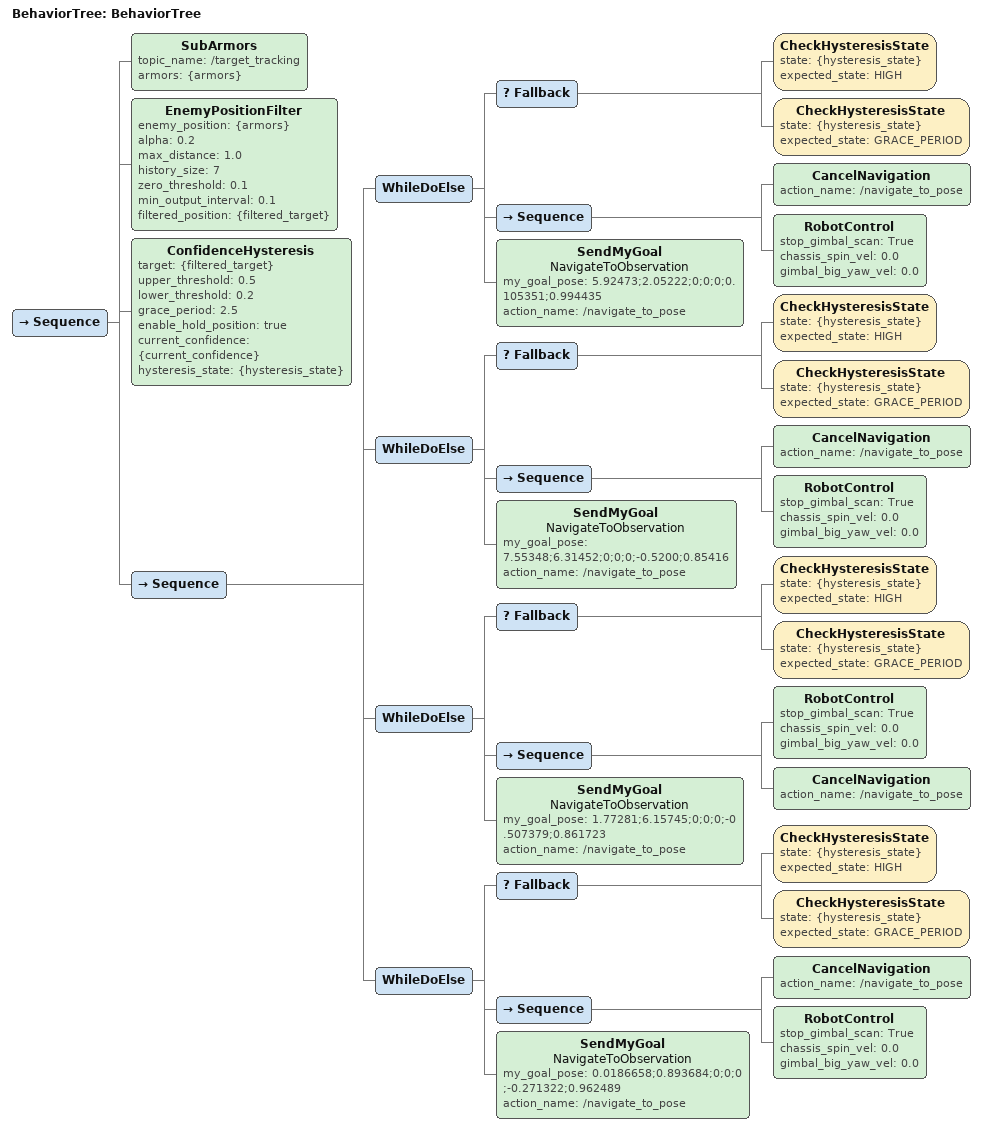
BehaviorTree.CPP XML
<?xml version="1.0" encoding="UTF-8"?>
<root BTCPP_format="4"
      main_tree_to_execute="BehaviorTree">
  <BehaviorTree ID="BehaviorTree">
    <Sequence>
      <SubArmors topic_name="/target_tracking"
                 armors="{armors}"/>
      <EnemyPositionFilter enemy_position="{armors}"
                           alpha="0.2"
                           max_distance="1.0"
                           history_size="7"
                           zero_threshold="0.1"
                           min_output_interval="0.1"
                           filtered_position="{filtered_target}"/>
      <ConfidenceHysteresis target="{filtered_target}"
                            upper_threshold="0.5"
                            lower_threshold="0.2"
                            grace_period="2.5"
                            enable_hold_position="true"
                            current_confidence="{current_confidence}"
                            hysteresis_state="{hysteresis_state}"/>
      <Sequence>
        <WhileDoElse>
          <Fallback>
            <CheckHysteresisState state="{hysteresis_state}"
                                  expected_state="HIGH"/>
            <CheckHysteresisState state="{hysteresis_state}"
                                  expected_state="GRACE_PERIOD"/>
          </Fallback>
          <Sequence>
            <CancelNavigation action_name="/navigate_to_pose"/>
            <RobotControl stop_gimbal_scan="True"
                          chassis_spin_vel="0.0"
                          gimbal_big_yaw_vel="0.0"/>
          </Sequence>
          <SendMyGoal name="NavigateToObservation"
                      my_goal_pose="5.92473;2.05222;0;0;0;0.105351;0.994435"
                      action_name="/navigate_to_pose"/>
        </WhileDoElse>
        <WhileDoElse>
          <Fallback>
            <CheckHysteresisState state="{hysteresis_state}"
                                  expected_state="HIGH"/>
            <CheckHysteresisState state="{hysteresis_state}"
                                  expected_state="GRACE_PERIOD"/>
          </Fallback>
          <Sequence>
            <CancelNavigation action_name="/navigate_to_pose"/>
            <RobotControl stop_gimbal_scan="True"
                          chassis_spin_vel="0.0"
                          gimbal_big_yaw_vel="0.0"/>
          </Sequence>
          <SendMyGoal name="NavigateToObservation"
                      my_goal_pose="7.55348;6.31452;0;0;0;-0.5200;0.85416"
                      action_name="/navigate_to_pose"/>
        </WhileDoElse>
        <WhileDoElse>
          <Fallback>
            <CheckHysteresisState state="{hysteresis_state}"
                                  expected_state="HIGH"/>
            <CheckHysteresisState state="{hysteresis_state}"
                                  expected_state="GRACE_PERIOD"/>
          </Fallback>
          <Sequence>
            <RobotControl stop_gimbal_scan="True"
                          chassis_spin_vel="0.0"
                          gimbal_big_yaw_vel="0.0"/>
            <CancelNavigation action_name="/navigate_to_pose"/>
          </Sequence>
          <SendMyGoal name="NavigateToObservation"
                      my_goal_pose="1.77281;6.15745;0;0;0;-0.507379;0.861723"
                      action_name="/navigate_to_pose"/>
        </WhileDoElse>
        <WhileDoElse>
          <Fallback>
            <CheckHysteresisState state="{hysteresis_state}"
                                  expected_state="HIGH"/>
            <CheckHysteresisState state="{hysteresis_state}"
                                  expected_state="GRACE_PERIOD"/>
          </Fallback>
          <Sequence>
            <CancelNavigation action_name="/navigate_to_pose"/>
            <RobotControl stop_gimbal_scan="True"
                          chassis_spin_vel="0.0"
                          gimbal_big_yaw_vel="0.0"/>
          </Sequence>
          <SendMyGoal name="NavigateToObservation"
                      my_goal_pose="0.0186658;0.893684;0;0;0;-0.271322;0.962489"
                      action_name="/navigate_to_pose"/>
        </WhileDoElse>
      </Sequence>
    </Sequence>
  </BehaviorTree>

</root>
